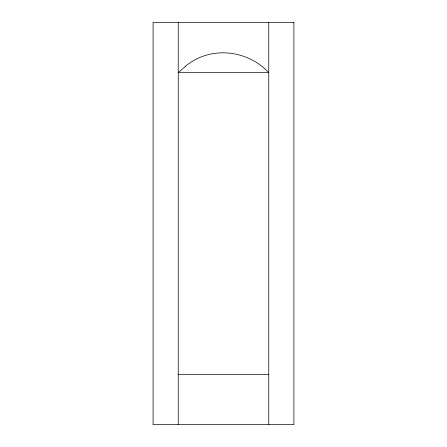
<?xml version="1.0" encoding="UTF-8"?>
<svg xmlns="http://www.w3.org/2000/svg" width="447" height="447" viewBox="0 0 447 447"><rect width="100%" height="100%" fill="white"/><g stroke="black" fill="none" stroke-linecap="round" stroke-linejoin="round"><path stroke-width="0.67" d="M178.241 374.362L268.759 374.362M268.759 22.35L268.759 424.65M178.241 22.35L178.241 424.65M185.08 66.62L178.241 72.638L268.759 72.638C247.197 49.394 209.514 45.611 185.08 66.62M293.902 22.35L153.097 22.35L153.097 424.65L293.902 424.65L293.902 22.35"/></g></svg>
